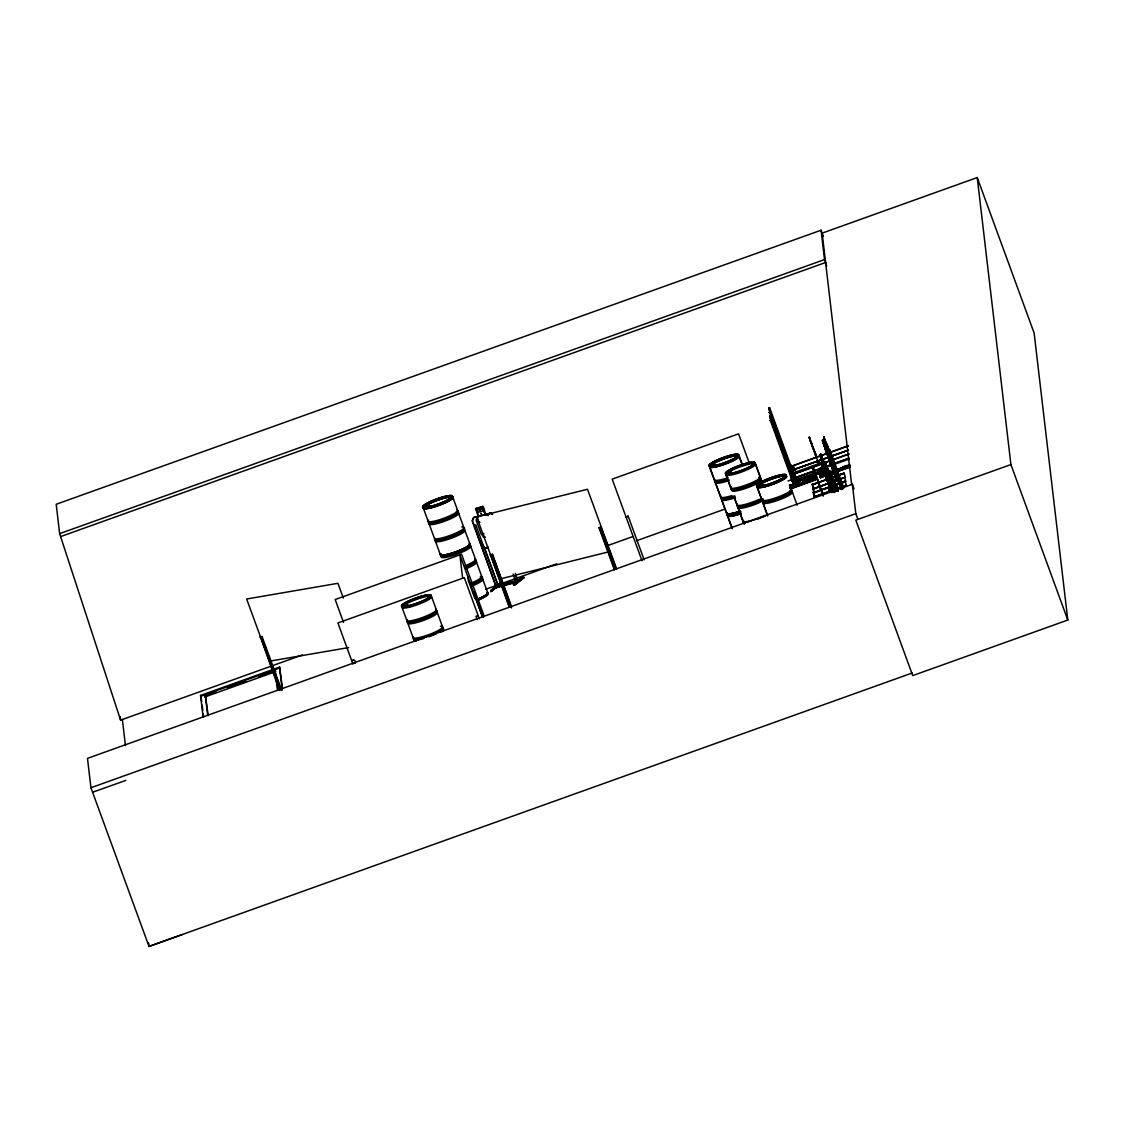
<?xml version="1.0" encoding="UTF-8"?>
<svg xmlns="http://www.w3.org/2000/svg" width="1124" height="1124" viewBox="0 0 1124 1124"><rect width="100%" height="100%" fill="white"/><g stroke="black" fill="none" stroke-linecap="round" stroke-linejoin="round"><path stroke-width="1.5" d="M491.343 590.142L500.602 582.597L491.343 590.142L491.666 591.14L498.101 585.927M500.489 582.738L500.798 583.609L490.724 591.617L495.979 587.206M823.175 463.257L823.611 462.428M824.665 470.675L824.117 471.307L824.299 470.366M793.46 475.593L794.134 476.239M821.124 457.412L821.841 457.679M822.066 465.35L822.164 466.32M822.304 473.218L822.403 474.089L820.155 467.991M483.742 533.408L483.208 537.16L485.203 537.089M823.934 471.181L824.609 471.111M821.7 457.327L821.194 458.016M821.813 457.538L821.433 458.058M824.665 471.097L824.384 470.366M795.005 473.471L795.005 472.895M795.469 480.946L795.89 480.903M426.727 507.247C421.064 508.259 431.293 504.367 428.118 506.39M449.811 497.806L450.836 497.342L449.755 497.848M450.598 498.522L449.15 498.635M451.061 497.946L449.965 498.536M450.752 498.452L451.511 497.792M406.818 604.895L406.129 604.838M407.773 605.063L406.466 605.794M406.748 605.218C410.415 604.543 403.755 607.297 406.916 606.033M428.637 597.013L429.34 596.703M429.115 597.827L427.808 598.179L428.483 597.547M428.16 597.603L429.705 597.167L428.806 597.926M429.396 596.661L428.441 597.083M715.51 464.619L714.035 465.224M729.125 474.061C723.449 474.609 736.389 470.858 729.715 473.864M736.206 456.906L735.377 457.608L736.529 457.313M735.855 456.555L737.063 455.993M731.71 472.417L730.403 473.148M752.378 464.437L753.445 463.931L752.42 464.409M759.15 485.484L759.88 485.456M762.873 484.725L761.58 485.456M761.524 484.95L763.14 484.922L761.243 485.891M782.978 477.461L783.597 477.208M820.787 471.799L820.759 470.591M822.726 465.94L822.15 465.308M822.726 465.673L822.585 465.462M820.927 471.307L821.138 470.872M792.94 467.991L793.052 467.401M821.096 457.047L821.461 457.37M424.816 507.528L428.174 505.716M426.811 506.362L428.328 505.589M449.164 498.845L450.738 498.115M403.502 606.777L404.809 605.864M405.062 605.752L406.424 604.782M427.851 598.094L428.637 597.476M430.239 597.434L429.41 597.364M711.787 465.055L715.595 464.69L713.347 465.94M711.071 466.207L713.248 465.097M714.288 464.999L712.096 466.109M736.796 456.035L735.911 456.344M736.656 456.906L737.808 456.85M727.818 473.162L728.647 472.698M754.176 464.774L752.968 465.027M761.805 484.669L761.243 484.5M782.95 477.756L783.892 477.391M785.353 477.082L783.512 477.138M492.579 514.174L490.233 512.839C481.859 521.086 480.847 493.296 485.442 514.441M474.131 525.217L475.789 524.922L498.55 587.107L497.44 584.944L495.656 585.449M490.233 512.839L492.452 514.385M479.653 541.389L484.655 548.386L488.027 547.458L484.753 548.301M498.494 585.168L515.185 580.757M490.724 591.617L501.065 583.89M498.03 584.592L499.084 586.798L496.358 587.74M513.022 574.139L516.141 582.33L515.27 579.858M515.312 573.338L518.389 581.445L517.7 579.183L514.975 580.125M513.331 583.988L522.66 576.654L523.18 577.638L513.808 585.281L513.331 583.988L514.047 585.042M513.528 584.058L522.66 576.654M516.323 582.063L498.438 587.164M513.837 584.916L522.969 577.511M522.519 576.57L522.941 577.877L524.149 577.553L513.808 585.281M515.017 584.944L524.135 577.497M509.074 606.819L490.5 554.722M511.35 606.061L492.382 554.244L511.546 607.958M599.036 527.802L601.312 527.044L599.036 527.802L614.449 569.896M481.465 514.005L481.044 513.57M425.799 506.784L426.179 507.121M446.72 555.017L444.345 556.071M446.959 555.242L444.401 556.366M406.017 605.4L406.86 604.965M406.762 605.934L407.928 605.19M712.054 465.462L712.827 465.687M714.049 464.577L714.625 464.17L713.698 464.268M714.33 465.364L713.712 465.659M735.546 457.426L736.908 456.976M735.405 457.299L736.417 457.075M727.523 474.019L731.092 472.965L730.066 473.583M759.15 485.329L761.327 484.444M759.543 485.161L758.953 485.554L761.131 485.062M761.538 485.301L759.136 486.074L760.119 485.807M761.974 484.627L760.175 485.413M761.903 485.287L763.041 484.851M784.074 476.562L783.878 476.393M789.526 485.666L790.256 485.048L789.441 484.978M789.751 486.313L790.481 485.694L789.68 485.624M279.469 690.543L260.473 636.788L262.033 636.521L281.59 689.967M259.911 637.111L262.033 636.521M792.799 467.387L792.645 468.301M451.103 498.438C453.211 496.752 446.902 499.211 450.12 498.817M406.228 604.782L404.036 605.822L406.284 605.288M404.71 605.344L403.839 605.892L404.766 605.794M404.528 605.878L403.432 606.904L405.062 606.595M429.424 597.701L430.183 597.041L429.354 597.209M430.042 597.547L429.284 597.757M713.754 464.718L711.014 466.334L712.194 466.291M737.119 456.906L737.766 456.456L736.754 456.695M496.653 587.459L498.677 586.883M728.015 473.724L730.6 472.108M752.363 465.097L751.745 465.533L753.712 465.041M759.641 485.54L758.616 486.256L761.341 485.666M759.908 485.526L758.63 486.65L760.288 486.369M784.327 477.18L785.297 476.688L784.538 477.363M785.156 477.208L783.906 477.714M517.377 579.436L517.658 581.909L517.335 579.239L515.776 579.689M517.883 581.825L515.593 575.221M425.94 506.109L427.542 505.533M426.375 505.955L425.167 506.643L426.094 506.545M428.061 506.545L426.502 507.458M450.949 498.185L450.064 498.353M445.497 554.947L444.697 555.27M445.961 555.453L444.893 555.874M714.316 465.21L712.7 465.828M405.09 605.892L404.261 606.482M728.549 472.712L730.164 472.136M729.785 472.797L730.797 472.319L730.066 472.192M730.684 473.134L728.549 473.907M761.847 485.442L760.231 486.06M819.354 472.544L819.298 471.279L819.986 471.841M427.008 506.98L428.497 506.32L427.401 506.488M427.106 507.261L429.003 505.744M712.574 464.619L713.796 464.212M784.102 476.562L783.4 476.787M496.134 585.07L496.344 587.712M823.962 438.486L823.906 436.786L826.716 444.444M824.131 438.191L829.54 454.152M828.374 454.911L824.496 442.308L841.806 489.01M628.147 516.141L626.026 517.068L628.147 516.141L644.15 559.864M827.91 450.092L827.067 446.748L828.163 450.007M827.475 452.593L827.138 448.996L834.739 470.324M827.039 450.05L827.138 448.996M828.135 449.951L841.96 488.87M830.018 450.092L829.245 450.78L830.018 450.092L843.843 488.111M827.25 451.455L828.739 455.515M827.643 452.269L828.711 455.459M830.594 453.899L829.835 454.574L830.594 453.899L843.183 488.266M482.674 617.413L473.78 593.121L474.539 592.432L483.489 617.118M837.591 474.426L835.554 467.851M835.947 476.014L838.94 483.137L825.002 446.888L826.252 449.221M353.877 659.957C348.426 662.148 356.968 657.695 355.086 663.343M831.662 492.298L832.491 492.003M823.344 236.405L821.082 230.209L56.2 504.269L59.642 533.647L120.577 720.105L122.375 719.458L125.438 745.507M977.234 177.564L1010.912 464.577L855.828 520.145L912.716 675.608L1067.8 620.041L1034.122 333.027L977.234 177.564L822.15 233.132L851.613 484.289M59.642 533.647L824.524 259.588L821.082 230.209M60.71 536.555L825.592 262.51L824.524 259.588M790.495 468.413L768.732 408.546L769.659 407.759L791.872 468.694M768.732 408.546L769.659 407.759M770.263 411.693L769.322 412.466L770.263 411.693L793.207 474.37L791.886 474.848M769.673 416.597L770.614 415.81L769.673 416.597L791.914 477.756L792.308 481.128L793.628 480.665L793.235 477.293L791.914 477.756M771.219 419.744L770.277 420.517L771.219 419.744L794.148 482.435L792.841 482.913L790.889 477.25L792.195 476.773L790.987 477.222M816.235 457.342L809.069 437.222L816.979 457.468M810.053 440.341L813.636 449.417M822.571 441.83L822.571 440.116L831.788 466.221M809.94 439.372L812.315 444.851M816.642 457.594L815.279 452.817M825.536 449.178L825.48 450.429M815.111 454.293L818.806 463.313M789.484 465.336L790.804 464.858L791.802 467.935M823.822 461.964L820.956 454.124L819.635 454.588L822.656 462.905M822.684 463.411L819.663 454.841L820.885 454.377M819.691 455.079L821.012 454.602L819.789 455.065M826.435 453.394L825.648 450.106L836.944 480.974L833.938 473.85M793.684 474.272L790.832 466.502L827.011 453.295M830.341 452.227L848.409 445.624M790.832 466.502L848.465 445.947M791.31 467.851L793.937 466.853L796.326 473.387M789.989 469.663L791.212 469.214M795.483 468.891L828.43 457.173M831.69 455.923L848.184 450.106M828.43 457.299L792.223 470.268L828.458 457.412M831.718 456.119L848.17 450.232M831.76 456.232L848.213 450.345M820.576 462.652L821.925 462.428M825.283 462.947L824.777 461.416L793.207 472.979M829.119 474.469L825.044 461.936L828.107 469.495M791.816 474.637L829.596 460.756M832.926 459.688L847.707 454.279M791.788 474.567L829.667 461.079M832.926 459.814L849.407 453.998M795.258 473.71L818.918 465.097M825.213 463.355L828.36 471.125M792.223 475.621L794.865 474.665M823.049 495.881L812.497 466.671L823.246 494.644M813.509 469.748L812.849 466.516L813.72 468.666M834.289 463.383L849.126 458.156L834.345 463.706M302.412 654.955L120.577 720.147L120.17 716.648M485.751 589.271L498.958 584.536M502.259 583.342L556.773 563.812M607.972 545.477L632.742 536.598M788.008 480.974L822.698 468.539M826 467.359L830.945 465.575M834.261 464.395L849.126 459.07M818.862 472.712L818.665 470.83L820.323 475.368M818.174 471.911L818.384 472.487M825.719 469.481L794.12 480.791L825.719 469.481L826.224 471.012L794.626 482.393L791.746 474.314M792.841 482.308L793.966 481.915M792.785 482.421L794.092 481.957M815.771 474.272L822.923 494.771M770.221 420.109L793.024 482.716L794.022 482.351L769.617 416.175M794.584 482.224L826.196 470.773M203.093 717.07L200.564 695.433L279.553 667.136L282.56 688.605M815.56 475.354L813.397 468.792M796.776 482.308L797.323 485.287L796.776 482.308L803.281 479.976L803.829 482.955L803.281 479.976M807.636 478.431L808.184 481.395L807.636 478.431L814.141 476.084L814.872 478.473L814.605 477.377M821.981 476.436L825.269 475.227L820.253 476.983L819.087 472.839L823.442 471.293L824.426 473.991L824.595 475.438L823.597 472.614L819.241 474.173L820.492 477.742L850.137 467.092M833.46 469.677L836.284 477.728M829.203 475.185L828.374 471.827L834.949 490.935M636.577 540.728L725.219 508.961M791.408 485.161L799.628 482.21M802.915 481.03L812.793 477.489M819.902 475.115L824.243 473.555L824.384 474.778M842.86 466.769L843.225 468.75L842.86 466.769L847.398 465.757M791.451 485.582L798.04 483.222M802.972 481.451L807.903 479.681M830.622 473.078L830.622 471.349L833.516 479.302L833.404 478.318M789.919 486.228L798.152 483.236M803.084 481.508L808.03 479.695M823.33 474.37L833.221 470.844M836.509 469.663L849.674 464.943M206.212 695.615L216.089 692.075M227.61 687.944L245.706 681.467M258.871 676.746L273.68 671.435M808.184 480.018L803.14 481.887L808.198 480.131M823.372 474.651L833.249 471.125M836.537 469.944L849.716 465.224M823.456 474.693L833.32 471.125M836.621 469.973L849.786 465.238M791.788 486.397L796.705 484.472M797.028 484.486L803.534 482.154M807.889 480.594L814.394 478.262L814.141 476.084M820.042 476.337L833.362 471.406M836.649 470.253L849.899 465.448M204.666 697.049L273.778 672.278M790.158 487.24L796.761 484.894M803.323 482.519L808.268 480.763M823.583 475.157L831.816 472.15M836.776 470.52L841.693 468.61M843.028 468.216L847.58 467.191L847.201 465.21M790.017 487.465L798.237 484.514M803.182 482.744L808.114 480.974M825.156 474.932L820.211 476.702L820.492 477.714L820.183 476.112M828.444 473.752L833.488 471.841M836.678 470.801L849.955 465.94M828.486 474.033L849.885 466.362M790.06 487.886L814.745 479.049L814.436 476.899L814.858 478.445M828.557 474.075L833.502 472.277M836.79 471.125L849.969 466.376M791.984 487.633L808.437 481.732M820.365 477.307L850.067 466.586M790.228 488.364L814.914 479.526M820.478 477.559L833.643 472.74M836.944 471.659L850.095 466.839M792.027 488.055L815.069 479.709M790.411 488.757L815.041 479.442L814.703 478.627L815.111 480.131L790.411 488.968M826.927 475.705L826.758 474.286L826.758 476.014M831.451 475.129L830.678 475.817L831.282 474.44L831.563 475.227M812.441 484.472L836.13 475.986M812.497 484.346L813.003 489.123L845.487 477.279L844.026 473.162L839.291 474.848L844.068 473.274M836.172 476.098L812.469 484.711L836.2 476.309M839.347 475.171L844.026 473.162M834.106 481.241L833.053 478.122L834.303 480.468M818.567 483.699L823.372 495.768M833.165 479.091L833.306 478.037M828.683 484.823L828.458 481.184L830.58 486.917M829.4 482.913L829.456 480.974L833.306 491.23M828.318 482.238L828.458 481.184M814.366 492.691L812.863 488.462L813.636 488.814L812.849 483.587L812.863 488.462L814.394 492.93L819.101 491.118M812.947 488.814L845.445 477.166M813.003 489.123L844.546 477.489L845.993 481.62L842.831 482.744M830.397 483.25L833.334 491.539M828.739 483.573L829.667 487.844M830.664 487.633L829.835 484.275L830.622 487.577M832.083 485.526L832.083 483.798L834.977 491.75L834.865 490.767M813.973 496.977L813.804 491.652L814.436 496.808M832.083 483.798L834.163 491.244M836.818 490.977L833.587 480.426L833.53 481.676M813.411 492.649L838.659 483.475M841.848 482.463L844.981 481.213L846.428 485.343L837.338 488.603M813.411 492.776L844.981 481.213M823.878 489.544L828.571 487.732M838.349 489.221L837.127 485.61L836.312 485.905L838.125 491.118M836.354 486.299L837.127 485.61M813.888 496.864L830.341 490.977L829.863 486.875M836.916 488.617L846.386 485.231M831.31 490.752L813.916 497.103L814.043 492.298M854.029 488.842L852.357 484.303L87.489 758.363L90.932 787.741L149.014 946.436L182.285 934.564M832.547 491.722L833.418 491.82M836.804 490.148L837.577 489.46L836.804 490.148L830.524 472.867M834.626 491.539L834.767 490.486M90.932 787.741L855.814 513.682L852.357 484.303M92.59 792.265L125.86 780.393M912.238 672.981L149.014 946.436L148.607 942.98M478.037 519.049L477.096 519.808L479.892 522.505M736.571 456.751L736.993 456.794M753.291 464.563C756.101 463.791 749.483 465.477 752.897 465.238M845.079 466.39L846.878 466.081L843.211 466.91L844.995 466.601M479.737 509.776L479.822 510.352M818.918 471.293L819.466 472.333L818.553 471.799M450.499 498.016L451.539 497.946M429.256 505.941L425.645 507.374L426.572 507.022M730.08 472.614L731.05 472.375M729.195 473.611L728.099 474.005M406.424 605.639L403.586 606.665M482.8 506.46L475.522 508.512L478.318 516.169L473.527 517.433L472.136 520.876L496.485 587.726L472.516 520.819L473.724 517.658L490.233 513.12L492.354 514.469M475.845 508.708L482.646 506.784L485.343 514.511L488.364 515.565M480.159 510.366L479.709 509.818M480.946 513.275L481.1 514.047M488.139 547.093L484.739 548.091L479.976 541.206M503.735 585.52L513.008 582.977M491.413 590.002L491.933 591.294M490.106 554.989L492.382 554.244M501.107 578.691L608.562 551.87M427.457 505.603L427.977 505.505M714.4 464.746L715.257 464.591M712.18 465.982L711.155 466.095M728.268 473.288L728.169 473.246M406.41 605.288L407.014 605.19M271.123 660.898L348.637 647.579M730.684 472.572L731.865 472.544M820.436 471.925L820.323 470.914L820.675 471.588M820.099 472.038L820.197 471.42M484.725 537.258L481.227 534.167L476 519.892L478.655 516.352L475.944 508.624M820.703 470.675L821.04 471.349M815.139 480.201L814.394 478.262M820.759 470.773L821.054 471.659L820.801 470.83M835.722 489.994L829.343 473.654L831.858 479.948M834.458 470.745L834.753 471.532M829.4 482.337L833.151 492.115M819.129 471.925L819.241 472.164M826.547 444.837L842.635 488.715M827.138 450.345L827.952 452.199M811.992 444.978L815.434 454.18M832.645 478.206L832.491 477.784M833.053 478.122L834.036 480.552M827.995 468.525L828.978 470.956M827.728 468.61L828.725 471.04M829.189 481.072L830.186 483.489L823.836 466.235M828.205 481.269L829.934 484.514M827.292 468.567L827.447 468.989M828.627 480.651L828.908 481.437M826.66 449.488L826.365 448.617M826.561 443.488L827.545 445.919M826.309 443.573L827.278 446.003M826.885 449.094L827.854 451.525M837.183 489.46L834.682 483.165L837.296 490.12M819.017 471.771L819.059 471.616M818.89 483.587L815.884 475.227M825.929 443.502L825.803 443.151M829.287 459.828L832.406 467.71M832.884 491.638L830.819 486.214L833.32 492.396L830.58 484.163L833.32 492.396M829.934 461.809L832.477 468.244M833.109 483.376L835.652 489.811M833.601 469.186L835.736 474.609L833.179 466.474M830.636 455.543L828.023 448.574L828.388 449.825M834.261 464.76L827.714 446.664L827.924 447.436M833.994 463.791L834.345 464.76M834.584 469.298L834.963 470.549L828.599 454.208L828.978 455.332M826.224 465.575L826.238 465.715M832.744 486.903L832.139 488.266L832.898 487.296M827.686 478.023L827.7 478.164M832.772 491.947L832.786 492.087M829.948 454.433L829.695 453.801M825.142 445.287L825.423 446.031L825.142 445.315M824.595 439.877L824.876 440.65M835.624 470.408L838.364 477.616L837.858 474.328M830.271 459.309L830.552 460.095M810.264 439.259L809.392 437.11L810.39 440.215M820.492 467.879L822.726 473.963L820.927 468.343M817.359 460.376L819.031 464.943M1010.912 464.577L1067.8 620.041M855.814 513.682L857.612 518.6M843.239 488.645L827.503 445.764L830.72 455.417M823.653 436.885L827.011 446.045M842.41 488.94L827.489 447.38M824.229 442.392L827.742 452.494M841.202 489.544L828.065 452.902L833.488 468.483M822.318 440.201L825.213 448.153L825.002 446.888M825.367 449.488L822.74 441.535L826.646 452.649M826.688 453.309L834.219 473.85M838.068 490.724L834.261 480.313L836.439 487.591M830.369 471.448L833.783 481.578M834.781 483.531L836.523 488.294M837.071 490.879L833.418 480.721M836.144 490.823L828.936 470.801L833.882 485.147M825.044 461.936L834.261 488.041M835.329 491.118L828.88 472.431M825.536 466.671L831.282 482.351M831.816 483.896L834.163 490.317M820.857 454.18L831.367 483.067M832.252 485.217L834.711 492.481M824.356 467.331L826.618 473.401M823.625 466.882L832.659 491.23M832.645 492.242L821.799 462.231M821.855 462.723L832.28 491.764M829.723 485.132L832.378 492.34M831.086 489.853L829.343 485.09L831.24 491.188M825.676 476.014L829.582 487.128M820.703 462.835L831.648 492.452M831.395 492.551L820.675 462.638M818.286 470.97L820 475.944M813.888 488.603L812.202 483.826L813.495 488.743M813.144 491.891L814.83 496.668M794.851 474.609L797.267 481.451M768.676 408.11L793.066 474.3M791.703 473.415L792.701 475.508M769.28 412.044L793.094 477.236M790.088 469.607L791.422 473.555M792.448 492.298L797.155 505.154M755.244 463.313A15.736 2.655 -20.1 0 1 733.298 473.611A15.736 2.655 -20.1 0 1 732.75 468.933A15.736 2.655 -20.1 0 1 755.244 463.313A15.736 2.655 -20.1 0 1 733.284 473.555A15.736 2.655 -20.1 0 1 732.736 468.863A15.736 2.655 -20.1 0 1 755.216 463.257L760.26 477.096L755.497 464.184A15.652 2.641 -20.1 0 0 733.115 469.804A15.652 2.641 -20.1 0 0 733.663 474.469A15.652 2.641 -20.1 0 0 755.469 464.226M749.343 463.299L738.566 433.85L612.187 479.133L642.029 560.792M757.169 487.057L761.889 499.983L756.817 486.228M767.65 515.719L762.943 502.864L767.622 515.733M738.875 455.389A15.736 2.655 -20.1 0 1 716.943 465.687A15.736 2.655 -20.1 0 1 716.381 461.009A15.736 2.655 -20.1 0 1 738.875 455.389L742.205 464.591M739.128 456.26L742.079 464.338M725.992 474.764L730.726 487.676L725.654 473.921M734.379 497.693L736.993 504.845L734.351 497.707M742.95 521.115L738.046 507.711L743.062 521.494M709.623 466.825L714.358 479.751M715.412 482.632L720.639 496.92L715.384 482.646A15.708 2.641 -20.1 0 0 729.195 480.496M727.523 515.733L732.258 528.659L727.186 514.904M709.286 465.996L714.33 479.765A15.708 2.641 -20.1 0 0 728.141 477.63M726.694 513.57L721.664 499.801L726.596 513.19A15.652 2.641 -20.1 0 0 740.393 511.069A15.61 2.627 -20.1 0 1 726.652 513.162M616.711 569.151L587.487 489.263L476.674 516.928L509.467 606.538M600.918 527.325L616.331 569.432M600.019 529.137L614.238 568.013M484.486 547.585L498.775 587.051M452.607 496.653A15.736 2.655 -20.1 0 1 430.661 506.952A15.736 2.655 -20.1 0 1 430.141 502.33A15.736 2.655 -20.1 0 1 452.621 496.71A15.736 2.655 -20.1 0 1 430.689 507.022A15.736 2.655 -20.1 0 1 430.113 502.273A15.736 2.655 -20.1 0 1 452.607 496.653L457.637 510.493M458.662 513.387L463.889 527.676M464.943 530.542L470.015 544.311M475.536 559.401L470.492 545.632A15.736 2.655 -20.1 0 1 454.096 554.301A15.736 2.655 -20.1 0 1 441.325 555.354A15.736 2.655 -20.1 0 0 454.068 554.244A15.736 2.655 -20.1 0 0 470.492 545.562M476.562 562.295L481.789 576.57M482.842 579.45L487.9 593.205M484.289 616.472L461.557 554.258L335.163 599.542L343.551 622.443M482.646 617.132L459.885 554.947L462.596 578.045M479.33 618.818L464.296 577.652L337.903 622.935L352.95 664.101M477.194 619.591L475.986 616.205L478.15 615.587M423.031 507.317L428.103 521.086M429.129 523.967L434.384 538.241A15.708 2.641 -20.1 0 0 453.267 534.195A15.708 2.641 -20.1 0 0 461.781 527.016M440.439 554.905L435.409 541.122A15.708 2.641 -20.1 0 0 450.499 538.537A15.708 2.641 -20.1 0 0 464.971 530.528M431.307 595.959A15.736 2.655 -20.1 0 1 409.361 606.258A15.736 2.655 -20.1 0 1 408.813 601.579A15.736 2.655 -20.1 0 1 431.307 595.959L436.323 609.742M437.334 612.636L442.561 626.911M401.718 606.567L406.79 620.322M407.829 623.202L413.056 637.491M343.326 598.052L337.931 583.314L246.648 599.008L279.44 688.619M280.368 669.918L279.651 667.979L200.662 696.276L201.365 698.229M275.759 671.576L275.043 669.623L277.431 690.01M261.471 636.844L281.028 690.277M200.564 695.433L201.772 701.685M818.103 460.573L819.227 463.678M817.78 460.7L818.904 463.805M820.59 468.455L821.728 471.56M835.849 469.509L837.506 474.202M833.994 471.251L835.722 476.126M831.029 478.782L831.339 479.639M832.715 486.818L833.024 487.676M826.716 478.374L826.59 477.995M834.949 471.673L835.273 472.558L831.774 462.484M814.071 450.359L814.956 452.93M831.198 456.976L833.938 464.662M831.662 461.852L828.332 452.241L828.5 452.944M832.603 460.966L834.949 467.781M837.773 490.907L834.472 481.283L834.626 481.999M832.462 481.395L829.161 471.771L829.315 472.487M832.547 482.041L835.287 489.727M831.549 464.184L834.022 472.347L826.407 450.612M834.022 486.004L835.413 490.106M826.14 450.921L825.943 450.134L832.842 470.549L832.659 469.748M825.592 262.51L826.674 265.84M833.432 481.437L834.486 484.641M828.852 484.486L829.934 487.746M838.349 479.625L838.94 483.137M838.082 479.709L838.687 483.236M832.715 461.669L832.912 462.976M827.166 446.987L826.927 445.849L826.814 446.846M826.407 443.854L826.899 447.085M825.185 441.24L825.325 442.083M825.775 446.762L825.901 447.605M823.906 436.786L824.215 438.402M824.257 438.697L824.384 439.54M824.496 442.308L824.791 443.91M824.833 444.205L824.96 445.048M824.328 442.701L824.538 444.008M475.396 592.193L473.232 592.812M836.467 477.419L836.944 480.974M836.2 477.517L836.678 481.072M830.72 471.659L830.875 472.979M830.959 473.26L831.058 474.117M832.181 484.107L832.336 485.428M832.42 485.709L832.519 486.566M830.622 471.349L830.791 472.768M830.341 484.88L830.495 486.214M828.472 472.066L828.276 470.914L828.121 471.925M829.456 480.974L829.667 482.238M825.255 446.79L825.733 450.345M827.826 468.891L828.205 472.164M829.287 481.339L829.667 484.613M829.47 483.461L829.582 484.374M828.557 481.465L828.669 482.449L825.775 474.497L826.028 476.126M828.936 484.725L825.522 474.595L825.775 476.225M824.103 444.472L824.201 445.329M826.576 466.291L826.674 467.148M828.037 478.754L828.135 479.597M828.543 487.352L829.034 491.441M823.161 441.929L823.26 442.772M825.409 462.147L825.564 463.467M825.634 463.748L825.733 464.605M826.871 474.595L827.025 475.916M827.095 476.197L827.194 477.054M822.571 440.116L822.824 441.746M825.311 461.838L825.297 463.566M827.039 478.964L827.138 479.808M826.112 476.407L826.21 477.264M813.439 492.41L813.945 497.187M792.94 472.024L793.151 473.892M793.909 480.384L794.148 482.435M792.49 471.04L792.673 472.6L790.495 473.878L791.746 472.923M790.706 464.914L789.582 465.322M792.392 479.063L792.841 482.913M474.553 595.018L475.002 598.867L468.357 580.729L467.907 576.879M279.553 667.136L282.236 690.052M276.757 680.062L277.15 683.462M277.544 686.862L277.951 690.248M208.221 715.623L205.27 694.632L207.701 715.412M202.18 705.155L202.798 710.354M203.205 713.81L203.613 717.281M443.615 629.791A15.68 2.641 -20.1 0 1 441.802 631.843M416.245 641.003A15.68 2.641 -20.1 0 1 414.531 639.486M435.705 609.236A15.68 2.641 -20.1 0 1 421.851 617.736A15.68 2.641 -20.1 0 1 407.211 619.45M442.575 627.304A15.933 2.684 -20.1 0 1 428.497 635.931A15.933 2.684 -20.1 0 1 413.618 637.673M442.898 628.19A15.933 2.684 -20.1 0 1 439.329 632.222M436.267 633.767A15.933 2.684 -20.1 0 1 428.82 636.816M423.678 638.488A15.933 2.684 -20.1 0 1 413.941 638.558M440.425 626.279A15.68 2.641 -20.1 0 1 430.056 634.189A15.68 2.641 -20.1 0 1 413.477 636.606M436.758 612.116A15.68 2.641 -20.1 0 1 422.905 620.617A15.68 2.641 -20.1 0 1 408.251 622.331M436.618 611.02A15.933 2.684 -20.1 0 1 422.54 619.661A15.933 2.684 -20.1 0 1 407.661 621.403M436.295 610.149A15.933 2.684 -20.1 0 1 422.217 618.776A15.933 2.684 -20.1 0 1 407.338 620.518M790.818 488.898A15.68 2.641 -20.1 0 1 776.965 497.398A15.68 2.641 -20.1 0 1 762.311 499.112M791.858 491.778A15.68 2.641 -20.1 0 1 778.019 500.278A15.68 2.641 -20.1 0 1 763.365 501.992M790.158 490.57A15.933 2.684 -20.1 0 1 779.606 498.592A15.933 2.684 -20.1 0 1 762.774 501.065M791.408 489.811A15.933 2.684 -20.1 0 1 777.33 498.438A15.933 2.684 -20.1 0 1 762.451 500.18M760.456 502.119A15.68 2.641 -20.1 0 1 744.074 507.781A15.68 2.641 -20.1 0 1 738.468 506.84M765.346 515.551A15.652 2.641 -20.1 0 1 749.006 521.199A15.652 2.641 -20.1 0 1 743.414 520.257M759.641 476.59A15.68 2.641 -20.1 0 1 745.788 485.09A15.68 2.641 -20.1 0 1 731.148 486.804M762.943 498.691A15.933 2.684 -20.1 0 1 744.903 505.603A15.933 2.684 -20.1 0 1 737.555 505.027M763.266 499.576A15.933 2.684 -20.1 0 1 745.226 506.488A15.933 2.684 -20.1 0 1 737.878 505.912M759.403 499.253A15.68 2.641 -20.1 0 1 743.02 504.915A15.68 2.641 -20.1 0 1 737.414 503.959M760.695 479.47A15.68 2.641 -20.1 0 1 746.842 487.971A15.68 2.641 -20.1 0 1 732.188 489.685M758.658 477.377A15.933 2.684 -20.1 0 1 748.106 485.413A15.933 2.684 -20.1 0 1 731.274 487.872M745.395 522.758A15.736 2.655 -20.1 0 1 743.681 521.227M760.555 478.374A15.933 2.684 -20.1 0 1 748.429 486.285A15.933 2.684 -20.1 0 1 731.176 489.642M765.528 515.902A15.736 2.655 -20.1 0 1 761.988 517.447M760.737 517.953A15.736 2.655 -20.1 0 1 758.166 518.909M750.72 521.199A15.736 2.655 -20.1 0 1 743.456 520.637M744.467 524.177A15.68 2.641 -20.1 0 1 744.313 522.786M744.102 523.32A15.736 2.655 -20.1 0 1 743.933 521.915M745.451 522.913A15.736 2.655 -20.1 0 1 743.737 521.381M735.475 497.651A15.708 2.641 -20.1 0 1 722.086 498.93M734.773 495.825A15.933 2.684 -20.1 0 1 721.186 497.103M731.865 495.614A15.708 2.641 -20.1 0 1 721.032 496.049M728.816 479.541A15.933 2.684 -20.1 0 1 715.243 480.833M725.907 479.498A15.933 2.684 -20.1 0 1 714.92 479.948M735.096 496.71A15.933 2.684 -20.1 0 1 721.088 498.873M740.716 511.996A15.68 2.641 -20.1 0 1 729.069 514.778M727.523 514.652A15.68 2.641 -20.1 0 1 727.354 513.261M727.537 514.778A15.708 2.641 -20.1 0 1 727.369 513.387M740.505 511.434A15.736 2.655 -20.1 0 1 727.102 512.699M727.945 514.862A15.68 2.641 -20.1 0 0 741.306 513.598A15.652 2.641 -20.1 0 1 727.959 514.82M727.551 513.963A15.736 2.655 -20.1 0 0 738.412 513.528A15.736 2.655 -20.1 0 1 727.579 514.033M727.537 514.862A15.736 2.655 -20.1 0 1 727.369 513.457M457.047 509.987A15.708 2.641 -20.1 0 1 443.179 518.501A15.708 2.641 -20.1 0 1 428.497 520.215M463.889 528.055A15.933 2.684 -20.1 0 1 449.825 536.682A15.933 2.684 -20.1 0 1 434.946 538.424M464.212 528.94A15.933 2.684 -20.1 0 1 450.148 537.567A15.933 2.684 -20.1 0 1 435.269 539.309M458.1 512.853A15.708 2.641 -20.1 0 1 444.233 521.367A15.708 2.641 -20.1 0 1 429.551 523.096M456.358 511.659A15.933 2.684 -20.1 0 1 445.821 519.695A15.933 2.684 -20.1 0 1 428.989 522.154M457.608 510.9A15.933 2.684 -20.1 0 1 443.544 519.527A15.933 2.684 -20.1 0 1 428.666 521.269M469.748 545.8A15.652 2.641 -20.1 0 1 451.946 554.174A15.652 2.641 -20.1 0 1 441.142 554.61M469.467 543.805A15.736 2.655 -20.1 0 1 455.557 552.348A15.736 2.655 -20.1 0 1 440.861 554.062M470.155 545.955A15.652 2.641 -20.1 0 1 456.33 554.441A15.652 2.641 -20.1 0 1 441.718 556.155M469.874 545.969A15.708 2.641 -20.1 0 1 451.988 554.357A15.708 2.641 -20.1 0 1 441.156 554.792M474.918 558.895A15.68 2.641 -20.1 0 1 464.872 565.934M480.215 576.837A15.933 2.684 -20.1 0 1 471.588 584.115M481.198 576.064A15.68 2.641 -20.1 0 1 471.153 583.103M475.972 561.775A15.68 2.641 -20.1 0 1 465.926 568.814M475.831 560.679A15.933 2.684 -20.1 0 1 465.631 567.831M482.112 577.848A15.933 2.684 -20.1 0 1 471.911 585M475.508 559.808A15.933 2.684 -20.1 0 1 465.308 566.96M482.252 578.93A15.68 2.641 -20.1 0 1 472.206 585.969M487.352 592.713A15.736 2.655 -20.1 0 1 477.279 599.78M830.594 455.599L829.835 456.288L830.594 455.599M831.184 459.407L830.411 460.095L831.184 459.407M835.582 471.799L838.181 479.934L835.582 471.799M831.844 487.816L831.086 488.49L831.844 487.816M794.893 474.918L792.265 475.916L794.893 474.974M831.029 464.648L793.207 478.445L831.015 464.774M798.195 483.657L789.975 486.608L798.209 483.699M831.915 478.979L831.128 479.667L831.915 478.979M481.817 508.469L477.517 509.65L478.445 512.207L482.758 511.027L481.817 508.469M791.282 485.189L790.987 484.388L791.535 487.366L791.282 485.189M409.15 605.625A15.708 2.641 -20.1 0 0 431.04 595.341A15.708 2.641 -20.1 0 0 408.602 600.947A15.708 2.641 -20.1 0 0 409.15 605.625A15.652 2.641 -20.1 0 0 430.998 595.397A15.652 2.641 -20.1 0 0 408.644 600.975A15.652 2.641 -20.1 0 0 409.192 605.639M409.726 607.115A15.652 2.641 -20.1 0 0 431.532 596.872A15.652 2.641 -20.1 0 0 409.178 602.45A15.652 2.641 -20.1 0 0 409.726 607.115M764.264 485.357A15.736 2.655 -20.1 0 0 786.21 475.059A15.736 2.655 -20.1 0 0 763.716 480.665A15.736 2.655 -20.1 0 0 764.264 485.357A15.708 2.641 -20.1 0 0 786.182 475.087A15.708 2.641 -20.1 0 0 763.744 480.693A15.708 2.641 -20.1 0 0 764.292 485.371M764.84 486.776A15.652 2.641 -20.1 0 0 786.645 476.534A15.652 2.641 -20.1 0 0 764.278 482.056A15.652 2.641 -20.1 0 0 764.826 486.72A15.652 2.641 -20.1 0 0 786.631 476.478A15.652 2.641 -20.1 0 0 764.292 482.112A15.652 2.641 -20.1 0 0 764.84 486.776M764.475 485.919A15.736 2.655 -20.1 0 0 786.407 475.621A15.736 2.655 -20.1 0 0 763.927 481.241A15.736 2.655 -20.1 0 0 764.475 485.919M733.101 472.965A15.68 2.641 -20.1 0 0 754.949 462.709A15.68 2.641 -20.1 0 0 732.553 468.301A15.68 2.641 -20.1 0 0 733.101 472.965M733.087 473.049A15.736 2.655 -20.1 0 0 755.033 462.751A15.736 2.655 -20.1 0 0 732.539 468.357A15.736 2.655 -20.1 0 0 733.087 473.049M716.733 465.125A15.736 2.655 -20.1 0 0 738.665 454.827A15.736 2.655 -20.1 0 0 716.185 460.433A15.736 2.655 -20.1 0 0 716.733 465.125A15.708 2.641 -20.1 0 0 738.651 454.855A15.708 2.641 -20.1 0 0 716.199 460.461A15.708 2.641 -20.1 0 0 716.747 465.139M717.309 466.544A15.652 2.641 -20.1 0 0 739.114 456.302A15.652 2.641 -20.1 0 0 716.733 461.823A15.652 2.641 -20.1 0 0 717.281 466.488A15.652 2.641 -20.1 0 0 739.086 456.246A15.652 2.641 -20.1 0 0 716.761 461.88A15.652 2.641 -20.1 0 0 717.309 466.544M729.083 514.904A15.708 2.641 -20.1 0 0 740.758 512.123A15.736 2.655 -20.1 0 1 729.097 514.989M430.506 506.39A15.652 2.641 -20.1 0 0 452.312 496.148A15.652 2.641 -20.1 0 0 429.958 501.726A15.708 2.641 -20.1 0 0 430.492 506.46A15.708 2.641 -20.1 0 0 452.396 496.176A15.708 2.641 -20.1 0 0 429.944 501.782A15.652 2.641 -20.1 0 0 430.506 506.39M431.054 507.865A15.652 2.641 -20.1 0 0 452.86 497.623A15.652 2.641 -20.1 0 0 430.506 503.215A15.652 2.641 -20.1 0 0 431.026 507.809A15.652 2.641 -20.1 0 0 452.832 497.567A15.652 2.641 -20.1 0 0 430.478 503.145A15.652 2.641 -20.1 0 0 431.054 507.865M455.417 551.94A15.652 2.641 -20.1 0 0 469.242 543.468A15.652 2.641 -20.1 0 1 455.403 551.884A15.652 2.641 -20.1 0 1 440.777 553.598A15.652 2.641 -20.1 0 0 455.417 551.94M477.11 599.373A15.68 2.641 -20.1 0 0 487.156 592.334A15.652 2.641 -20.1 0 1 477.096 599.345M477.461 600.314A15.68 2.641 -20.1 0 0 487.507 593.275A15.736 2.655 -20.1 0 1 477.489 600.356"/></g></svg>
